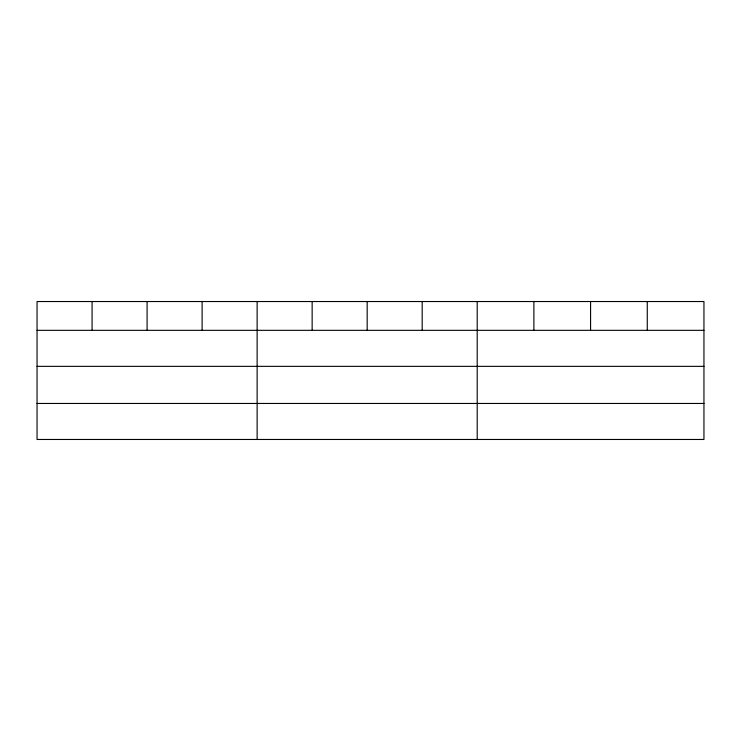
<?xml version="1.0" encoding="UTF-8"?>
<svg xmlns="http://www.w3.org/2000/svg" width="741" height="741" viewBox="0 0 741 741"><rect width="100%" height="100%" fill="white"/><g stroke="black" fill="none" stroke-linecap="round" stroke-linejoin="round"><path stroke-width="1.11" d="M703.95 366.35L703.95 301.531L37.05 301.531L37.05 439.469L703.95 439.469L703.95 366.35L37.05 366.35M37.05 330.329L703.95 330.329M37.05 403.456L703.95 403.456M647.264 301.531L647.264 330.329M590.577 301.531L590.577 330.329M533.89 301.531L533.89 330.329M477.204 301.531L477.204 439.469M422.185 301.531L422.185 330.329M367.166 301.531L367.166 330.329M312.146 301.531L312.146 330.329M257.127 301.531L257.127 439.469M202.108 301.531L202.108 330.329M147.089 301.531L147.089 330.329M92.069 301.531L92.069 330.329"/></g></svg>
